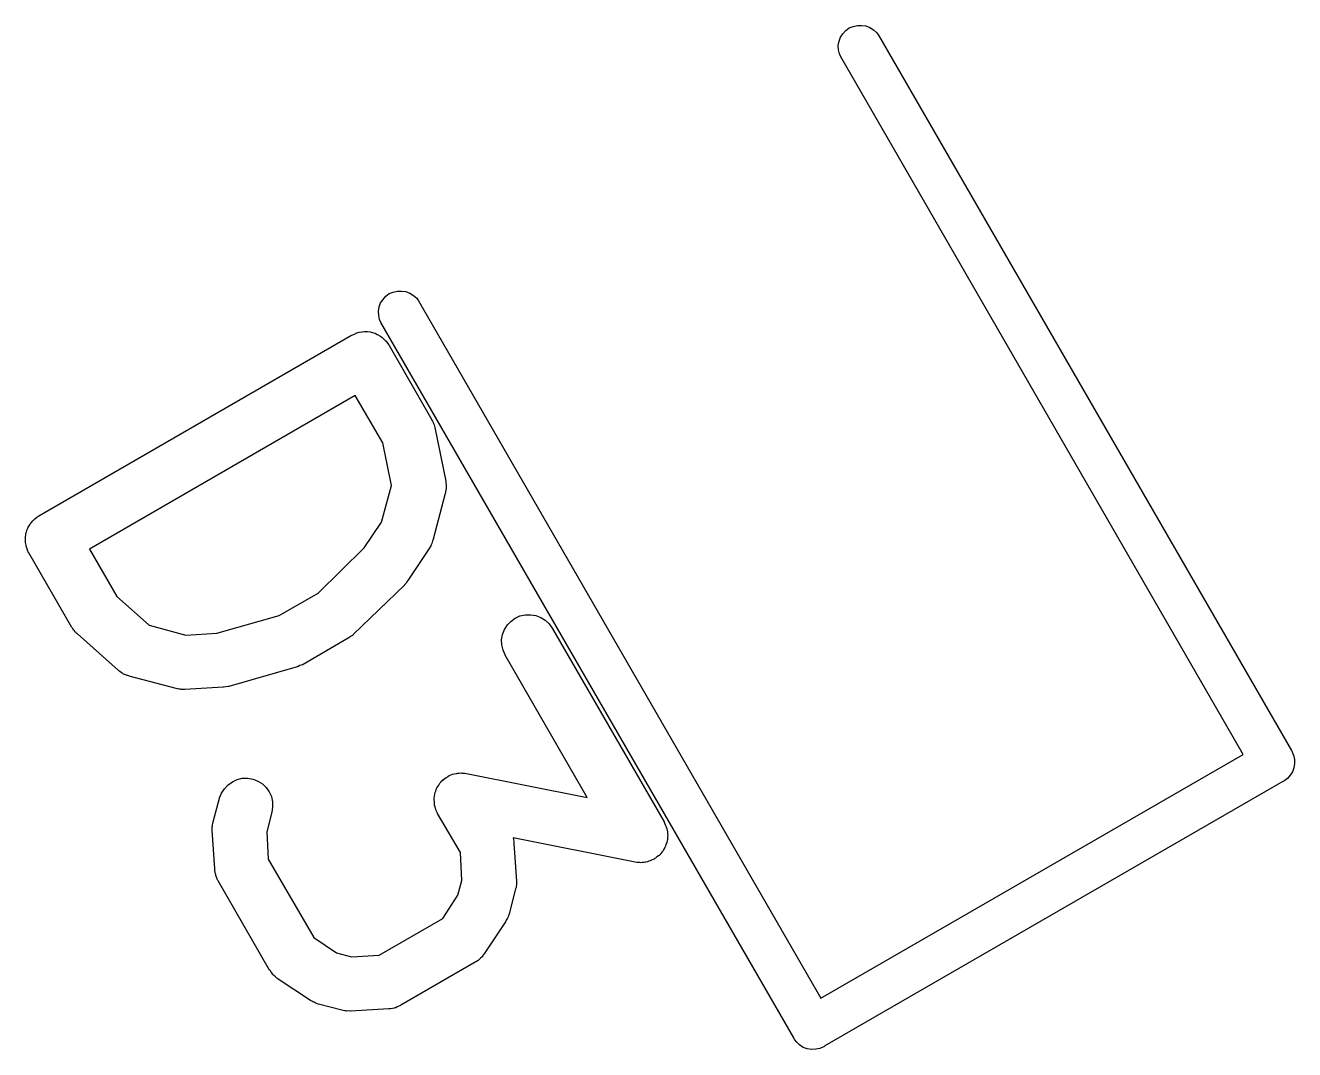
# Model space of a CAD drawing. Extents: x 113.5 to 162.5, y -151.1 to -75.5.
# Drawn here: x 147.926 to 151.439, y -121.714 to -118.88 of the extents above; entities that cross this region are included whole.
import ezdxf

# ---------------------------------------------------------------- set-up
doc = ezdxf.new("R2010")
doc.units = 0
doc.layers.add('BLACK', color=7, linetype='CONTINUOUS')

msp = doc.modelspace()

# ---------------------------------------------------------------- linework, layer by layer
at = {"layer": 'BLACK', "linetype": 'CONTINUOUS'}
for p, q in [((150.178, -118.924), (150.182, -118.913)), ((150.182, -118.913), (150.189, -118.903)), ((150.189, -118.903), (150.197, -118.894)), ((150.197, -118.894), (150.206, -118.887)), ((150.206, -118.887), (150.217, -118.883)), ((150.217, -118.883), (150.229, -118.88)), ((150.229, -118.88), (150.24, -118.88)), ((150.24, -118.88), (150.252, -118.881)), ((150.252, -118.881), (150.263, -118.886)), ((150.263, -118.886), (150.273, -118.892)), ((150.273, -118.892), (150.282, -118.9)), ((150.282, -118.9), (150.287, -118.907)), ((150.287, -118.907), (151.43, -120.886)), ((150.176, -118.936), (150.178, -118.924)), ((150.177, -118.948), (150.176, -118.936)), ((150.179, -118.959), (150.177, -118.948)), ((150.183, -118.967), (150.179, -118.959)), ((151.297, -120.897), (150.183, -118.967)), ((148.944, -119.618), (148.956, -119.615)), ((148.956, -119.615), (148.967, -119.615)), ((148.967, -119.615), (148.979, -119.616)), ((148.979, -119.616), (148.99, -119.621)), ((148.905, -119.659), (148.909, -119.648)), ((148.909, -119.648), (148.916, -119.638)), ((148.916, -119.638), (148.924, -119.629)), ((148.924, -119.629), (148.933, -119.622)), ((148.933, -119.622), (148.944, -119.618)), ((148.99, -119.621), (149, -119.627)), ((149, -119.627), (149.009, -119.635)), ((149.009, -119.635), (149.014, -119.642)), ((149.014, -119.642), (150.128, -121.572)), ((148.903, -119.671), (148.905, -119.659)), ((148.904, -119.683), (148.903, -119.671)), ((148.906, -119.694), (148.904, -119.683)), ((148.91, -119.702), (148.906, -119.694)), ((150.053, -121.681), (148.91, -119.702)), ((147.963, -120.237), (148.829, -119.737)), ((148.829, -119.737), (148.83, -119.737)), ((148.83, -119.737), (148.837, -119.734)), ((148.83, -119.737), (148.83, -119.737)), ((148.83, -119.737), (148.83, -119.737)), ((148.83, -119.737), (148.83, -119.737)), ((148.837, -119.734), (148.843, -119.731)), ((148.843, -119.731), (148.843, -119.731)), ((148.843, -119.731), (148.844, -119.731)), ((148.844, -119.731), (148.85, -119.729)), ((148.85, -119.729), (148.857, -119.728)), ((148.857, -119.728), (148.858, -119.728)), ((148.858, -119.728), (148.865, -119.727)), ((148.858, -119.728), (148.858, -119.728)), ((148.865, -119.727), (148.872, -119.727)), ((148.872, -119.727), (148.873, -119.727)), ((148.872, -119.727), (148.872, -119.727)), ((148.873, -119.727), (148.88, -119.728)), ((148.88, -119.728), (148.886, -119.73)), ((148.886, -119.73), (148.887, -119.73)), ((148.887, -119.73), (148.887, -119.73)), ((148.887, -119.73), (148.894, -119.732)), ((148.894, -119.732), (148.9, -119.735)), ((148.9, -119.735), (148.9, -119.735)), ((148.9, -119.735), (148.901, -119.735)), ((148.901, -119.735), (148.907, -119.739)), ((148.907, -119.739), (148.913, -119.743)), ((148.913, -119.743), (148.913, -119.743)), ((148.913, -119.743), (148.913, -119.743)), ((148.913, -119.743), (148.918, -119.748)), ((148.918, -119.748), (148.923, -119.753)), ((148.923, -119.753), (148.923, -119.753)), ((148.923, -119.753), (148.924, -119.753)), ((148.924, -119.753), (148.928, -119.759)), ((148.928, -119.759), (148.932, -119.764)), ((148.932, -119.764), (149.051, -119.971)), ((148.839, -119.904), (148.103, -120.329)), ((148.915, -120.035), (148.839, -119.904)), ((149.051, -119.971), (149.051, -119.972)), ((149.051, -119.972), (149.053, -119.975)), ((149.053, -119.975), (149.055, -119.979)), ((149.055, -119.979), (149.056, -119.982)), ((149.056, -119.982), (149.057, -119.985)), ((149.057, -119.985), (149.058, -119.989)), ((149.058, -119.989), (149.059, -119.993)), ((149.059, -119.993), (149.09, -120.141)), ((148.939, -120.153), (148.915, -120.035)), ((149.09, -120.141), (149.09, -120.142)), ((149.09, -120.142), (149.09, -120.144)), ((149.09, -120.144), (149.09, -120.146)), ((148.912, -120.255), (148.939, -120.153)), ((149.088, -120.175), (149.054, -120.305)), ((149.089, -120.173), (149.088, -120.175)), ((149.09, -120.166), (149.089, -120.171)), ((149.089, -120.171), (149.089, -120.173)), ((149.09, -120.146), (149.091, -120.151)), ((149.091, -120.161), (149.09, -120.166)), ((149.091, -120.151), (149.091, -120.156)), ((149.091, -120.156), (149.091, -120.158)), ((149.091, -120.158), (149.091, -120.161)), ((147.947, -120.251), (147.951, -120.246)), ((147.951, -120.246), (147.952, -120.245)), ((147.952, -120.245), (147.958, -120.241)), ((147.952, -120.245), (147.952, -120.245)), ((147.958, -120.241), (147.963, -120.237)), ((147.927, -120.289), (147.928, -120.282)), ((147.928, -120.282), (147.928, -120.282)), ((147.928, -120.282), (147.929, -120.282)), ((147.929, -120.282), (147.931, -120.275)), ((147.931, -120.275), (147.934, -120.269)), ((147.934, -120.268), (147.938, -120.262)), ((147.934, -120.269), (147.934, -120.268)), ((147.934, -120.268), (147.934, -120.268)), ((147.938, -120.262), (147.941, -120.256)), ((147.941, -120.256), (147.942, -120.256)), ((147.942, -120.256), (147.947, -120.251)), ((147.942, -120.256), (147.942, -120.256)), ((148.864, -120.326), (148.912, -120.255)), ((147.926, -120.296), (147.927, -120.289)), ((147.926, -120.297), (147.926, -120.296)), ((147.926, -120.296), (147.926, -120.296)), ((147.926, -120.304), (147.926, -120.297)), ((147.926, -120.311), (147.926, -120.304)), ((147.928, -120.318), (147.926, -120.311)), ((147.926, -120.311), (147.926, -120.311)), ((147.926, -120.311), (147.926, -120.311)), ((147.929, -120.325), (147.928, -120.318)), ((149.048, -120.32), (149.046, -120.323)), ((149.049, -120.317), (149.048, -120.32)), ((149.051, -120.314), (149.049, -120.317)), ((149.052, -120.31), (149.051, -120.314)), ((149.053, -120.306), (149.052, -120.31)), ((149.054, -120.305), (149.053, -120.306)), ((147.93, -120.325), (147.929, -120.325)), ((147.93, -120.326), (147.93, -120.325)), ((147.932, -120.332), (147.93, -120.326)), ((147.935, -120.339), (147.932, -120.332)), ((147.936, -120.339), (147.935, -120.339)), ((148.055, -120.546), (147.936, -120.339)), ((147.936, -120.339), (147.936, -120.339)), ((147.936, -120.339), (147.936, -120.339)), ((147.936, -120.339), (147.936, -120.339)), ((148.103, -120.329), (148.179, -120.46)), ((148.736, -120.451), (148.864, -120.326)), ((149.044, -120.327), (148.985, -120.416)), ((149.046, -120.323), (149.044, -120.327)), ((148.98, -120.423), (148.975, -120.428)), ((148.984, -120.417), (148.98, -120.423)), ((148.985, -120.417), (148.984, -120.417)), ((148.984, -120.417), (148.984, -120.417)), ((148.985, -120.416), (148.985, -120.417)), ((148.179, -120.46), (148.269, -120.54)), ((148.628, -120.513), (148.736, -120.451)), ((148.975, -120.429), (148.833, -120.565)), ((148.975, -120.428), (148.975, -120.428)), ((148.975, -120.428), (148.975, -120.429)), ((148.456, -120.562), (148.628, -120.513)), ((149.26, -120.539), (149.27, -120.529)), ((149.27, -120.529), (149.282, -120.52)), ((149.282, -120.52), (149.295, -120.514)), ((149.295, -120.514), (149.31, -120.511)), ((149.31, -120.511), (149.324, -120.511)), ((149.324, -120.511), (149.339, -120.513)), ((149.339, -120.513), (149.353, -120.518)), ((149.353, -120.518), (149.365, -120.526)), ((149.365, -120.526), (149.376, -120.536)), ((148.057, -120.549), (148.055, -120.546)), ((148.059, -120.553), (148.057, -120.549)), ((148.062, -120.555), (148.059, -120.553)), ((148.063, -120.558), (148.062, -120.555)), ((148.066, -120.56), (148.063, -120.558)), ((148.069, -120.564), (148.066, -120.56)), ((148.07, -120.564), (148.069, -120.564)), ((148.183, -120.664), (148.07, -120.564)), ((148.269, -120.54), (148.37, -120.567)), ((148.37, -120.567), (148.456, -120.562)), ((148.833, -120.566), (148.832, -120.567)), ((148.833, -120.565), (148.833, -120.566)), ((149.244, -120.58), (149.247, -120.565)), ((149.247, -120.565), (149.252, -120.552)), ((149.252, -120.552), (149.26, -120.539)), ((149.376, -120.536), (149.384, -120.548)), ((149.384, -120.548), (149.694, -121.084)), ((148.819, -120.576), (148.695, -120.648)), ((148.82, -120.575), (148.819, -120.576)), ((148.821, -120.575), (148.82, -120.575)), ((148.826, -120.571), (148.821, -120.575)), ((148.831, -120.568), (148.826, -120.571)), ((148.832, -120.567), (148.831, -120.568)), ((149.245, -120.594), (149.244, -120.58)), ((149.248, -120.609), (149.245, -120.594)), ((149.254, -120.622), (149.248, -120.609)), ((149.254, -120.623), (149.254, -120.622)), ((149.481, -121.016), (149.254, -120.623)), ((148.185, -120.665), (148.183, -120.664)), ((148.186, -120.667), (148.185, -120.665)), ((148.19, -120.67), (148.186, -120.667)), ((148.195, -120.673), (148.19, -120.67)), ((148.678, -120.655), (148.489, -120.709)), ((148.68, -120.654), (148.678, -120.655)), ((148.681, -120.654), (148.68, -120.654)), ((148.686, -120.651), (148.681, -120.654)), ((148.692, -120.649), (148.686, -120.651)), ((148.693, -120.649), (148.692, -120.649)), ((148.694, -120.648), (148.693, -120.649)), ((148.695, -120.648), (148.694, -120.648)), ((148.197, -120.674), (148.195, -120.673)), ((148.198, -120.675), (148.197, -120.674)), ((148.203, -120.677), (148.198, -120.675)), ((148.208, -120.679), (148.203, -120.677)), ((148.21, -120.679), (148.208, -120.679)), ((148.212, -120.68), (148.21, -120.679)), ((148.213, -120.681), (148.212, -120.68)), ((148.343, -120.715), (148.213, -120.681)), ((148.347, -120.716), (148.343, -120.715)), ((148.351, -120.717), (148.347, -120.716)), ((148.355, -120.717), (148.351, -120.717)), ((148.358, -120.718), (148.355, -120.717)), ((148.362, -120.718), (148.358, -120.718)), ((148.366, -120.718), (148.362, -120.718)), ((148.367, -120.718), (148.366, -120.718)), ((148.473, -120.711), (148.367, -120.718)), ((148.474, -120.711), (148.473, -120.711)), ((148.481, -120.71), (148.474, -120.711)), ((148.474, -120.711), (148.474, -120.711)), ((148.488, -120.709), (148.481, -120.71)), ((148.489, -120.709), (148.488, -120.709)), ((148.488, -120.709), (148.488, -120.709)), ((148.488, -120.709), (148.488, -120.709)), ((150.128, -121.572), (151.297, -120.897)), ((151.43, -120.886), (151.431, -120.888)), ((151.431, -120.888), (151.436, -120.899)), ((151.436, -120.899), (151.439, -120.911)), ((151.439, -120.911), (151.439, -120.922)), ((149.106, -120.953), (149.108, -120.952)), ((149.108, -120.952), (149.113, -120.951)), ((149.113, -120.951), (149.118, -120.95)), ((149.118, -120.95), (149.12, -120.95)), ((149.12, -120.95), (149.123, -120.949)), ((149.123, -120.949), (149.127, -120.949)), ((149.127, -120.949), (149.132, -120.948)), ((149.132, -120.948), (149.135, -120.949)), ((149.135, -120.949), (149.137, -120.949)), ((149.137, -120.949), (149.142, -120.949)), ((149.142, -120.949), (149.147, -120.95)), ((149.147, -120.95), (149.481, -121.016)), ((151.433, -120.945), (151.427, -120.955)), ((151.437, -120.934), (151.433, -120.945)), ((151.439, -120.922), (151.437, -120.934)), ((148.477, -120.992), (148.487, -120.981)), ((148.487, -120.981), (148.499, -120.973)), ((148.499, -120.973), (148.512, -120.967)), ((148.512, -120.967), (148.526, -120.963)), ((148.526, -120.963), (148.541, -120.963)), ((148.541, -120.963), (148.556, -120.966)), ((148.556, -120.966), (148.569, -120.971)), ((148.569, -120.971), (148.582, -120.979)), ((148.582, -120.979), (148.592, -120.989)), ((149.065, -120.99), (149.068, -120.986)), ((149.068, -120.986), (149.07, -120.982)), ((149.07, -120.982), (149.072, -120.979)), ((149.072, -120.979), (149.073, -120.977)), ((149.073, -120.977), (149.076, -120.974)), ((149.076, -120.974), (149.079, -120.97)), ((149.079, -120.97), (149.081, -120.969)), ((149.081, -120.969), (149.083, -120.967)), ((149.083, -120.967), (149.087, -120.964)), ((149.087, -120.964), (149.091, -120.961)), ((149.091, -120.961), (149.093, -120.96)), ((149.093, -120.96), (149.095, -120.958)), ((149.095, -120.958), (149.099, -120.956)), ((149.099, -120.956), (149.104, -120.954)), ((149.104, -120.954), (149.106, -120.953)), ((151.406, -120.972), (150.139, -121.704)), ((151.409, -120.971), (151.406, -120.972)), ((151.412, -120.969), (151.409, -120.971)), ((151.419, -120.964), (151.412, -120.969)), ((151.412, -120.969), (151.412, -120.969)), ((151.427, -120.955), (151.419, -120.964)), ((148.446, -121.084), (148.463, -121.018)), ((148.463, -121.017), (148.469, -121.004)), ((148.463, -121.018), (148.463, -121.017)), ((148.469, -121.004), (148.477, -120.992)), ((148.592, -120.989), (148.601, -121.001)), ((148.601, -121.001), (148.607, -121.014)), ((148.607, -121.014), (148.61, -121.028)), ((149.057, -121.018), (149.058, -121.013)), ((149.057, -121.02), (149.057, -121.018)), ((149.057, -121.023), (149.057, -121.02)), ((149.058, -121.013), (149.059, -121.008)), ((149.059, -121.006), (149.06, -121.003)), ((149.059, -121.008), (149.059, -121.006)), ((149.06, -121.003), (149.062, -120.999)), ((149.062, -120.999), (149.063, -120.994)), ((149.063, -120.994), (149.064, -120.992)), ((149.064, -120.992), (149.065, -120.99)), ((148.608, -121.057), (148.594, -121.111)), ((148.61, -121.043), (148.608, -121.057)), ((148.61, -121.028), (148.61, -121.043)), ((149.058, -121.028), (149.057, -121.023)), ((149.058, -121.032), (149.058, -121.028)), ((149.058, -121.035), (149.058, -121.032)), ((149.058, -121.038), (149.058, -121.035)), ((149.06, -121.042), (149.058, -121.038)), ((149.061, -121.047), (149.06, -121.042)), ((149.062, -121.049), (149.061, -121.047)), ((149.063, -121.052), (149.062, -121.049)), ((149.065, -121.056), (149.063, -121.052)), ((149.067, -121.06), (149.065, -121.056)), ((148.444, -121.092), (148.445, -121.088)), ((148.444, -121.095), (148.444, -121.092)), ((148.445, -121.088), (148.446, -121.084)), ((149.067, -121.061), (149.067, -121.06)), ((149.13, -121.169), (149.067, -121.061)), ((149.694, -121.084), (149.694, -121.085)), ((149.694, -121.085), (149.696, -121.089)), ((149.696, -121.089), (149.698, -121.094)), ((148.443, -121.098), (148.444, -121.095)), ((148.443, -121.102), (148.443, -121.098)), ((148.443, -121.106), (148.443, -121.102)), ((148.443, -121.107), (148.443, -121.106)), ((148.45, -121.214), (148.443, -121.107)), ((148.594, -121.111), (148.598, -121.187)), ((149.614, -121.195), (149.276, -121.128)), ((149.276, -121.128), (149.277, -121.133)), ((149.698, -121.094), (149.699, -121.096)), ((149.699, -121.096), (149.7, -121.098)), ((149.7, -121.098), (149.701, -121.103)), ((149.701, -121.103), (149.702, -121.108)), ((149.702, -121.108), (149.703, -121.11)), ((149.703, -121.11), (149.703, -121.113)), ((149.703, -121.113), (149.703, -121.117)), ((149.703, -121.117), (149.704, -121.122)), ((149.704, -121.122), (149.703, -121.125)), ((149.703, -121.125), (149.703, -121.127)), ((149.703, -121.127), (149.703, -121.132)), ((149.277, -121.133), (149.278, -121.138)), ((149.278, -121.138), (149.278, -121.14)), ((149.278, -121.14), (149.278, -121.143)), ((149.278, -121.143), (149.285, -121.249)), ((149.693, -121.159), (149.691, -121.164)), ((149.696, -121.155), (149.693, -121.159)), ((149.697, -121.153), (149.696, -121.155)), ((149.698, -121.151), (149.697, -121.153)), ((149.699, -121.146), (149.698, -121.151)), ((149.701, -121.142), (149.699, -121.146)), ((149.702, -121.137), (149.701, -121.139)), ((149.701, -121.139), (149.701, -121.142)), ((149.703, -121.132), (149.702, -121.137)), ((148.598, -121.187), (148.724, -121.404)), ((149.134, -121.246), (149.13, -121.169)), ((149.619, -121.196), (149.614, -121.195)), ((149.623, -121.196), (149.619, -121.196)), ((149.626, -121.196), (149.623, -121.196)), ((149.629, -121.197), (149.626, -121.196)), ((149.633, -121.196), (149.629, -121.197)), ((149.638, -121.196), (149.633, -121.196)), ((149.641, -121.195), (149.638, -121.196)), ((149.643, -121.195), (149.641, -121.195)), ((149.648, -121.194), (149.643, -121.195)), ((149.652, -121.193), (149.648, -121.194)), ((149.655, -121.192), (149.652, -121.193)), ((149.657, -121.191), (149.655, -121.192)), ((149.661, -121.189), (149.657, -121.191)), ((149.666, -121.187), (149.661, -121.189)), ((149.668, -121.185), (149.666, -121.187)), ((149.67, -121.184), (149.668, -121.185)), ((149.674, -121.181), (149.67, -121.184)), ((149.678, -121.178), (149.674, -121.181)), ((149.68, -121.177), (149.678, -121.178)), ((149.682, -121.175), (149.68, -121.177)), ((149.685, -121.171), (149.682, -121.175)), ((149.688, -121.168), (149.685, -121.171)), ((149.689, -121.166), (149.688, -121.168)), ((149.691, -121.164), (149.689, -121.166)), ((148.45, -121.216), (148.45, -121.214)), ((148.45, -121.218), (148.45, -121.216)), ((148.451, -121.223), (148.45, -121.218)), ((148.452, -121.228), (148.451, -121.223)), ((148.453, -121.23), (148.452, -121.228)), ((148.453, -121.232), (148.453, -121.23)), ((148.455, -121.237), (148.453, -121.232)), ((148.457, -121.242), (148.455, -121.237)), ((148.458, -121.244), (148.457, -121.242)), ((148.459, -121.246), (148.458, -121.244)), ((148.46, -121.247), (148.459, -121.246)), ((148.602, -121.494), (148.46, -121.247)), ((149.123, -121.287), (149.134, -121.246)), ((149.284, -121.265), (149.283, -121.269)), ((149.285, -121.258), (149.284, -121.262)), ((149.284, -121.262), (149.284, -121.265)), ((149.285, -121.249), (149.285, -121.25)), ((149.285, -121.25), (149.285, -121.254)), ((149.285, -121.254), (149.285, -121.258)), ((149.081, -121.351), (149.123, -121.287)), ((149.282, -121.273), (149.265, -121.338)), ((149.283, -121.269), (149.282, -121.273)), ((149.265, -121.339), (149.263, -121.343)), ((149.265, -121.338), (149.265, -121.339)), ((148.905, -121.453), (149.081, -121.351)), ((149.255, -121.36), (149.196, -121.449)), ((149.257, -121.356), (149.255, -121.36)), ((149.259, -121.353), (149.257, -121.356)), ((149.26, -121.35), (149.259, -121.353)), ((149.262, -121.347), (149.26, -121.35)), ((149.263, -121.343), (149.262, -121.347)), ((148.724, -121.404), (148.787, -121.446)), ((148.787, -121.446), (148.829, -121.457)), ((148.829, -121.457), (148.905, -121.453)), ((149.171, -121.472), (148.965, -121.591)), ((149.173, -121.471), (149.171, -121.472)), ((149.175, -121.47), (149.173, -121.471)), ((149.179, -121.467), (149.175, -121.47)), ((149.183, -121.464), (149.179, -121.467)), ((149.185, -121.462), (149.183, -121.464)), ((149.186, -121.461), (149.185, -121.462)), ((149.19, -121.457), (149.186, -121.461)), ((149.193, -121.453), (149.19, -121.457)), ((149.194, -121.451), (149.193, -121.453)), ((149.196, -121.45), (149.194, -121.451)), ((149.196, -121.449), (149.196, -121.45)), ((148.604, -121.496), (148.602, -121.494)), ((148.605, -121.498), (148.604, -121.496)), ((148.608, -121.502), (148.605, -121.498)), ((148.611, -121.506), (148.608, -121.502)), ((148.613, -121.508), (148.611, -121.506)), ((148.614, -121.509), (148.613, -121.508)), ((148.618, -121.513), (148.614, -121.509)), ((148.622, -121.516), (148.618, -121.513)), ((148.624, -121.517), (148.622, -121.516)), ((148.625, -121.519), (148.624, -121.517)), ((148.626, -121.519), (148.625, -121.519)), ((148.715, -121.578), (148.626, -121.519)), ((148.719, -121.58), (148.715, -121.578)), ((148.722, -121.582), (148.719, -121.58)), ((148.725, -121.583), (148.722, -121.582)), ((148.728, -121.585), (148.725, -121.583)), ((148.732, -121.586), (148.728, -121.585)), ((148.736, -121.588), (148.732, -121.586)), ((148.737, -121.588), (148.736, -121.588)), ((148.802, -121.605), (148.737, -121.588)), ((148.806, -121.606), (148.802, -121.605)), ((148.81, -121.607), (148.806, -121.606)), ((148.813, -121.607), (148.81, -121.607)), ((148.816, -121.608), (148.813, -121.607)), ((148.821, -121.607), (148.816, -121.608)), ((148.825, -121.608), (148.821, -121.607)), ((148.826, -121.608), (148.825, -121.608)), ((148.932, -121.601), (148.826, -121.608)), ((148.934, -121.601), (148.932, -121.601)), ((148.937, -121.601), (148.934, -121.601)), ((148.942, -121.6), (148.937, -121.601)), ((148.947, -121.599), (148.942, -121.6)), ((148.949, -121.598), (148.947, -121.599)), ((148.951, -121.598), (148.949, -121.598)), ((148.955, -121.596), (148.951, -121.598)), ((148.96, -121.594), (148.955, -121.596)), ((148.962, -121.593), (148.96, -121.594)), ((148.964, -121.592), (148.962, -121.593)), ((148.965, -121.591), (148.964, -121.592)), ((150.054, -121.684), (150.053, -121.681)), ((150.055, -121.686), (150.054, -121.684)), ((150.061, -121.693), (150.055, -121.686)), ((150.055, -121.686), (150.055, -121.686)), ((150.069, -121.701), (150.061, -121.693)), ((150.079, -121.708), (150.069, -121.701)), ((150.09, -121.712), (150.079, -121.708)), ((150.102, -121.714), (150.09, -121.712)), ((150.114, -121.713), (150.102, -121.714)), ((150.125, -121.711), (150.114, -121.713)), ((150.133, -121.707), (150.125, -121.711)), ((150.136, -121.706), (150.133, -121.707)), ((150.139, -121.704), (150.136, -121.706))]:
    msp.add_line(p, q, dxfattribs=at)

doc.saveas('drawing.dxf')
